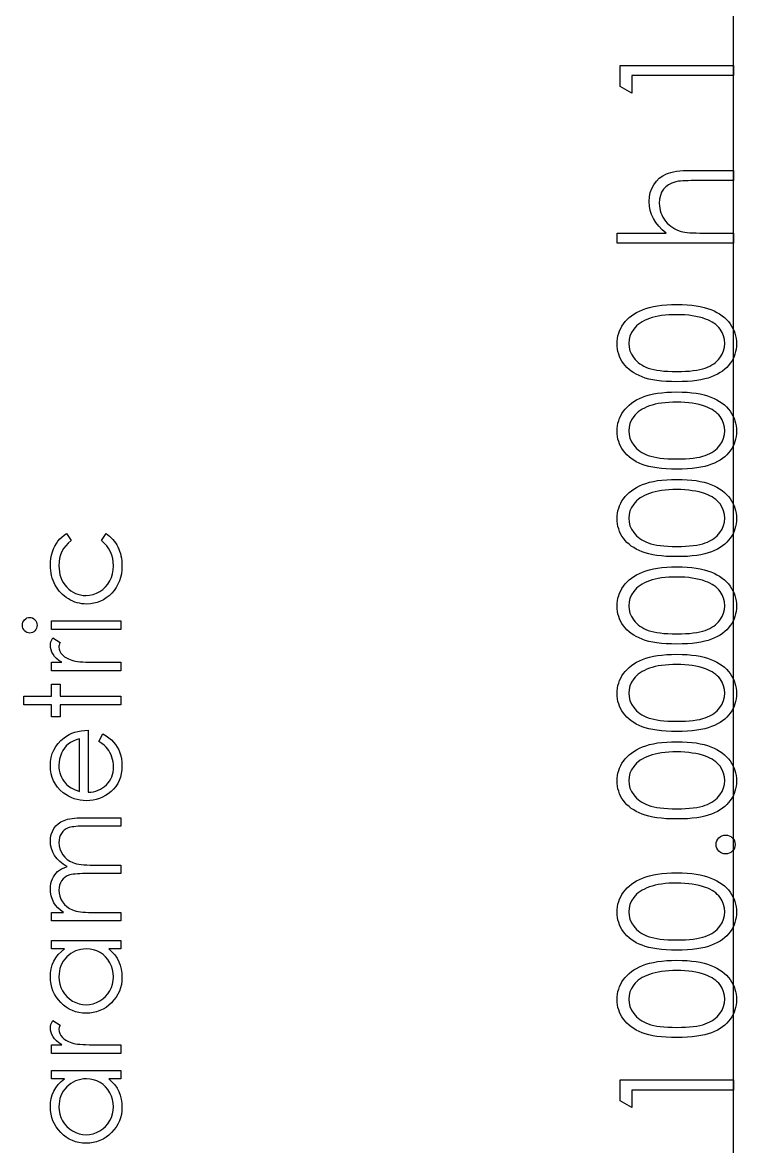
# Model space of a CAD drawing. Header units: millimetres. Extents: x -495 to 17, y 155 to 441.
# Drawn here: x -405.94 to -387.08, y 193.3 to 222.96 of the extents above; entities that cross this region are included whole.
import ezdxf

# ---------------------------------------------------------------- set-up
doc = ezdxf.new("R2010")
doc.units = ezdxf.units.MM

msp = doc.modelspace()

# ---------------------------------------------------------------- linework, layer by layer
at = {"color": 7, "linetype": 'Continuous'}
msp.add_line((-387.161, 164.056), (-387.161, 293.248), dxfattribs=at)
at = {"color": 7, "linetype": 'Continuous', "flags": 128}
for points in [[(-390.161, 221.27), (-390.161, 221.825), (-390.161, 221.825), (-387.161, 221.825), (-387.161, 221.825), (-387.161, 221.556), (-387.161, 221.556), (-389.853, 221.556), (-389.853, 221.556), (-389.853, 221.094), (-389.853, 221.094), (-390.161, 221.27)], [(-390.238, 217.133), (-390.238, 217.402), (-390.238, 217.402), (-388.939, 217.402), (-388.939, 217.402), (-389.046, 217.491), (-389.138, 217.585), (-389.216, 217.682), (-389.279, 217.784), (-389.329, 217.89), (-389.364, 218.002), (-389.385, 218.116), (-389.392, 218.236), (-389.392, 218.236), (-389.384, 218.357), (-389.361, 218.472), (-389.322, 218.579), (-389.268, 218.678), (-389.201, 218.768), (-389.123, 218.847), (-389.034, 218.911), (-388.935, 218.964), (-388.879, 218.985), (-388.816, 219.004), (-388.745, 219.02), (-388.667, 219.033), (-388.581, 219.042), (-388.489, 219.05), (-388.388, 219.054), (-388.281, 219.056), (-388.281, 219.056), (-387.161, 219.056), (-387.161, 219.056), (-387.161, 218.786), (-387.161, 218.786), (-388.192, 218.786), (-388.192, 218.786), (-388.282, 218.786), (-388.364, 218.785), (-388.438, 218.782), (-388.504, 218.779), (-388.563, 218.774), (-388.613, 218.769), (-388.656, 218.762), (-388.691, 218.755), (-388.691, 218.755), (-388.792, 218.723), (-388.879, 218.679), (-388.954, 218.625), (-389.014, 218.56), (-389.062, 218.484), (-389.096, 218.396), (-389.116, 218.298), (-389.123, 218.189), (-389.123, 218.189), (-389.12, 218.124), (-389.112, 218.061), (-389.099, 217.999), (-389.081, 217.939), (-389.057, 217.881), (-389.029, 217.825), (-388.995, 217.77), (-388.956, 217.717), (-388.912, 217.667), (-388.867, 217.622), (-388.819, 217.582), (-388.769, 217.545), (-388.716, 217.513), (-388.66, 217.485), (-388.602, 217.462), (-388.542, 217.443), (-388.542, 217.443), (-388.498, 217.434), (-388.446, 217.425), (-388.385, 217.418), (-388.316, 217.412), (-388.238, 217.408), (-388.151, 217.404), (-388.057, 217.402), (-387.954, 217.402), (-387.954, 217.402), (-387.161, 217.402), (-387.161, 217.402), (-387.161, 217.133), (-387.161, 217.133), (-390.238, 217.133)], [(-388.66, 213.479), (-388.804, 213.481), (-388.94, 213.487), (-389.068, 213.497), (-389.187, 213.511), (-389.297, 213.528), (-389.4, 213.55), (-389.493, 213.576), (-389.579, 213.606), (-389.657, 213.639), (-389.731, 213.675), (-389.8, 213.716), (-389.864, 213.759), (-389.923, 213.805), (-389.977, 213.854), (-390.026, 213.907), (-390.071, 213.964), (-390.11, 214.023), (-390.144, 214.083), (-390.172, 214.145), (-390.196, 214.21), (-390.215, 214.275), (-390.228, 214.342), (-390.236, 214.411), (-390.238, 214.482), (-390.238, 214.482), (-390.236, 214.553), (-390.227, 214.624), (-390.215, 214.692), (-390.196, 214.758), (-390.172, 214.823), (-390.143, 214.886), (-390.109, 214.948), (-390.07, 215.008), (-390.025, 215.065), (-389.975, 215.119), (-389.92, 215.17), (-389.859, 215.219), (-389.794, 215.264), (-389.722, 215.306), (-389.647, 215.344), (-389.565, 215.38), (-389.477, 215.412), (-389.382, 215.44), (-389.279, 215.464), (-389.17, 215.483), (-389.053, 215.498), (-388.929, 215.509), (-388.798, 215.515), (-388.66, 215.517), (-388.66, 215.517), (-388.522, 215.515), (-388.391, 215.509), (-388.268, 215.498), (-388.152, 215.484), (-388.043, 215.464), (-387.941, 215.441), (-387.847, 215.414), (-387.76, 215.382), (-387.678, 215.347), (-387.603, 215.308), (-387.532, 215.267), (-387.466, 215.222), (-387.406, 215.173), (-387.35, 215.122), (-387.3, 215.067), (-387.255, 215.009), (-387.215, 214.949), (-387.18, 214.887), (-387.151, 214.824), (-387.127, 214.759), (-387.108, 214.692), (-387.095, 214.624), (-387.087, 214.553), (-387.084, 214.482), (-387.084, 214.482), (-387.087, 214.411), (-387.094, 214.342), (-387.108, 214.275), (-387.126, 214.21), (-387.148, 214.146), (-387.177, 214.085), (-387.211, 214.024), (-387.249, 213.966), (-387.293, 213.91), (-387.342, 213.857), (-387.396, 213.808), (-387.456, 213.762), (-387.52, 213.719), (-387.589, 213.678), (-387.663, 213.641), (-387.743, 213.607), (-387.829, 213.577), (-387.923, 213.551), (-388.025, 213.529), (-388.136, 213.511), (-388.255, 213.497), (-388.382, 213.487), (-388.517, 213.481), (-388.66, 213.479)], [(-388.661, 213.748), (-388.541, 213.749), (-388.428, 213.754), (-388.323, 213.761), (-388.225, 213.771), (-388.135, 213.784), (-388.052, 213.8), (-387.977, 213.818), (-387.91, 213.84), (-387.848, 213.865), (-387.79, 213.892), (-387.736, 213.921), (-387.686, 213.954), (-387.639, 213.989), (-387.597, 214.027), (-387.558, 214.068), (-387.523, 214.111), (-387.466, 214.202), (-387.425, 214.296), (-387.4, 214.392), (-387.392, 214.491), (-387.392, 214.491), (-387.4, 214.59), (-387.424, 214.686), (-387.464, 214.779), (-387.52, 214.868), (-387.555, 214.911), (-387.593, 214.951), (-387.635, 214.988), (-387.681, 215.023), (-387.731, 215.054), (-387.786, 215.084), (-387.844, 215.11), (-387.907, 215.134), (-387.907, 215.134), (-387.987, 215.161), (-388.072, 215.184), (-388.16, 215.204), (-388.252, 215.22), (-388.348, 215.232), (-388.448, 215.241), (-388.553, 215.246), (-388.661, 215.248), (-388.661, 215.248), (-388.769, 215.246), (-388.873, 215.242), (-388.971, 215.234), (-389.064, 215.223), (-389.152, 215.208), (-389.235, 215.192), (-389.313, 215.17), (-389.386, 215.147), (-389.455, 215.121), (-389.518, 215.092), (-389.577, 215.061), (-389.631, 215.027), (-389.68, 214.991), (-389.725, 214.952), (-389.765, 214.911), (-389.8, 214.868), (-389.857, 214.777), (-389.898, 214.684), (-389.922, 214.589), (-389.93, 214.491), (-389.93, 214.491), (-389.922, 214.392), (-389.898, 214.295), (-389.857, 214.202), (-389.8, 214.111), (-389.765, 214.068), (-389.727, 214.027), (-389.685, 213.99), (-389.638, 213.955), (-389.588, 213.922), (-389.534, 213.892), (-389.477, 213.865), (-389.415, 213.841), (-389.347, 213.819), (-389.272, 213.8), (-389.189, 213.784), (-389.099, 213.771), (-389.001, 213.761), (-388.895, 213.754), (-388.782, 213.749), (-388.661, 213.748)], [(-388.66, 211.171), (-388.804, 211.173), (-388.94, 211.179), (-389.068, 211.189), (-389.187, 211.203), (-389.297, 211.22), (-389.4, 211.243), (-389.493, 211.268), (-389.579, 211.298), (-389.657, 211.331), (-389.731, 211.368), (-389.8, 211.408), (-389.864, 211.451), (-389.923, 211.497), (-389.977, 211.547), (-390.026, 211.6), (-390.071, 211.656), (-390.11, 211.715), (-390.144, 211.776), (-390.172, 211.838), (-390.196, 211.902), (-390.215, 211.967), (-390.228, 212.035), (-390.236, 212.103), (-390.238, 212.174), (-390.238, 212.174), (-390.236, 212.246), (-390.227, 212.316), (-390.215, 212.384), (-390.196, 212.451), (-390.172, 212.515), (-390.143, 212.579), (-390.109, 212.64), (-390.07, 212.7), (-390.025, 212.757), (-389.975, 212.812), (-389.92, 212.863), (-389.859, 212.911), (-389.794, 212.956), (-389.722, 212.998), (-389.647, 213.036), (-389.565, 213.073), (-389.477, 213.104), (-389.382, 213.133), (-389.279, 213.156), (-389.17, 213.175), (-389.053, 213.19), (-388.929, 213.201), (-388.798, 213.207), (-388.66, 213.21), (-388.66, 213.21), (-388.522, 213.207), (-388.391, 213.201), (-388.268, 213.19), (-388.152, 213.176), (-388.043, 213.157), (-387.941, 213.133), (-387.847, 213.106), (-387.76, 213.074), (-387.678, 213.039), (-387.603, 213), (-387.532, 212.959), (-387.466, 212.914), (-387.406, 212.866), (-387.35, 212.814), (-387.3, 212.759), (-387.255, 212.702), (-387.215, 212.642), (-387.18, 212.58), (-387.151, 212.516), (-387.127, 212.451), (-387.108, 212.384), (-387.095, 212.316), (-387.087, 212.246), (-387.084, 212.174), (-387.084, 212.174), (-387.087, 212.103), (-387.094, 212.035), (-387.108, 211.967), (-387.126, 211.902), (-387.148, 211.839), (-387.177, 211.777), (-387.211, 211.717), (-387.249, 211.658), (-387.293, 211.603), (-387.342, 211.55), (-387.396, 211.5), (-387.456, 211.454), (-387.52, 211.411), (-387.589, 211.371), (-387.663, 211.333), (-387.743, 211.3), (-387.829, 211.27), (-387.923, 211.243), (-388.025, 211.222), (-388.136, 211.204), (-388.255, 211.189), (-388.382, 211.179), (-388.517, 211.173), (-388.66, 211.171)], [(-388.661, 211.44), (-388.541, 211.442), (-388.428, 211.446), (-388.323, 211.454), (-388.225, 211.463), (-388.135, 211.476), (-388.052, 211.492), (-387.977, 211.511), (-387.91, 211.532), (-387.848, 211.557), (-387.79, 211.584), (-387.736, 211.613), (-387.686, 211.646), (-387.639, 211.681), (-387.597, 211.719), (-387.558, 211.76), (-387.523, 211.803), (-387.466, 211.895), (-387.425, 211.988), (-387.4, 212.085), (-387.392, 212.183), (-387.392, 212.183), (-387.4, 212.282), (-387.424, 212.378), (-387.464, 212.471), (-387.52, 212.561), (-387.555, 212.603), (-387.593, 212.643), (-387.635, 212.68), (-387.681, 212.715), (-387.731, 212.747), (-387.786, 212.776), (-387.844, 212.803), (-387.907, 212.827), (-387.907, 212.827), (-387.987, 212.853), (-388.072, 212.877), (-388.16, 212.896), (-388.252, 212.912), (-388.348, 212.924), (-388.448, 212.933), (-388.553, 212.939), (-388.661, 212.94), (-388.661, 212.94), (-388.769, 212.939), (-388.873, 212.934), (-388.971, 212.926), (-389.064, 212.915), (-389.152, 212.901), (-389.235, 212.884), (-389.313, 212.863), (-389.386, 212.839), (-389.455, 212.813), (-389.518, 212.784), (-389.577, 212.753), (-389.631, 212.719), (-389.68, 212.683), (-389.725, 212.644), (-389.765, 212.603), (-389.8, 212.56), (-389.857, 212.469), (-389.898, 212.377), (-389.922, 212.281), (-389.93, 212.183), (-389.93, 212.183), (-389.922, 212.084), (-389.898, 211.987), (-389.857, 211.894), (-389.8, 211.803), (-389.765, 211.76), (-389.727, 211.72), (-389.685, 211.682), (-389.638, 211.647), (-389.588, 211.615), (-389.534, 211.585), (-389.477, 211.558), (-389.415, 211.533), (-389.347, 211.511), (-389.272, 211.493), (-389.189, 211.476), (-389.099, 211.464), (-389.001, 211.454), (-388.895, 211.446), (-388.782, 211.442), (-388.661, 211.44)], [(-388.66, 208.863), (-388.804, 208.865), (-388.94, 208.871), (-389.068, 208.881), (-389.187, 208.895), (-389.297, 208.913), (-389.4, 208.935), (-389.493, 208.961), (-389.579, 208.99), (-389.657, 209.023), (-389.731, 209.06), (-389.8, 209.1), (-389.864, 209.143), (-389.923, 209.19), (-389.977, 209.239), (-390.026, 209.292), (-390.071, 209.348), (-390.11, 209.407), (-390.144, 209.468), (-390.172, 209.53), (-390.196, 209.594), (-390.215, 209.66), (-390.228, 209.727), (-390.236, 209.795), (-390.238, 209.866), (-390.238, 209.866), (-390.236, 209.938), (-390.227, 210.008), (-390.215, 210.076), (-390.196, 210.143), (-390.172, 210.208), (-390.143, 210.271), (-390.109, 210.333), (-390.07, 210.392), (-390.025, 210.449), (-389.975, 210.504), (-389.92, 210.555), (-389.859, 210.603), (-389.794, 210.648), (-389.722, 210.69), (-389.647, 210.729), (-389.565, 210.765), (-389.477, 210.797), (-389.382, 210.825), (-389.279, 210.848), (-389.17, 210.868), (-389.053, 210.883), (-388.929, 210.893), (-388.798, 210.899), (-388.66, 210.902), (-388.66, 210.902), (-388.522, 210.899), (-388.391, 210.893), (-388.268, 210.883), (-388.152, 210.868), (-388.043, 210.849), (-387.941, 210.826), (-387.847, 210.798), (-387.76, 210.767), (-387.678, 210.731), (-387.603, 210.693), (-387.532, 210.651), (-387.466, 210.606), (-387.406, 210.558), (-387.35, 210.506), (-387.3, 210.452), (-387.255, 210.394), (-387.215, 210.334), (-387.18, 210.272), (-387.151, 210.208), (-387.127, 210.143), (-387.108, 210.077), (-387.095, 210.008), (-387.087, 209.938), (-387.084, 209.866), (-387.084, 209.866), (-387.087, 209.795), (-387.094, 209.727), (-387.108, 209.66), (-387.126, 209.595), (-387.148, 209.531), (-387.177, 209.469), (-387.211, 209.409), (-387.249, 209.351), (-387.293, 209.295), (-387.342, 209.242), (-387.396, 209.193), (-387.456, 209.146), (-387.52, 209.103), (-387.589, 209.063), (-387.663, 209.026), (-387.743, 208.992), (-387.829, 208.962), (-387.923, 208.936), (-388.025, 208.914), (-388.136, 208.896), (-388.255, 208.881), (-388.382, 208.871), (-388.517, 208.865), (-388.66, 208.863)], [(-388.661, 209.133), (-388.541, 209.134), (-388.428, 209.139), (-388.323, 209.146), (-388.225, 209.155), (-388.135, 209.169), (-388.052, 209.184), (-387.977, 209.203), (-387.91, 209.225), (-387.848, 209.249), (-387.79, 209.276), (-387.736, 209.306), (-387.686, 209.338), (-387.639, 209.374), (-387.597, 209.411), (-387.558, 209.452), (-387.523, 209.496), (-387.466, 209.587), (-387.425, 209.681), (-387.4, 209.777), (-387.392, 209.875), (-387.392, 209.875), (-387.4, 209.975), (-387.424, 210.071), (-387.464, 210.163), (-387.52, 210.253), (-387.555, 210.295), (-387.593, 210.335), (-387.635, 210.372), (-387.681, 210.407), (-387.731, 210.439), (-387.786, 210.469), (-387.844, 210.495), (-387.907, 210.519), (-387.907, 210.519), (-387.987, 210.545), (-388.072, 210.569), (-388.16, 210.588), (-388.252, 210.604), (-388.348, 210.616), (-388.448, 210.625), (-388.553, 210.631), (-388.661, 210.633), (-388.661, 210.633), (-388.769, 210.631), (-388.873, 210.627), (-388.971, 210.618), (-389.064, 210.607), (-389.152, 210.593), (-389.235, 210.576), (-389.313, 210.555), (-389.386, 210.532), (-389.455, 210.505), (-389.518, 210.476), (-389.577, 210.445), (-389.631, 210.411), (-389.68, 210.375), (-389.725, 210.336), (-389.765, 210.295), (-389.8, 210.252), (-389.857, 210.161), (-389.898, 210.069), (-389.922, 209.973), (-389.93, 209.875), (-389.93, 209.875), (-389.922, 209.776), (-389.898, 209.679), (-389.857, 209.586), (-389.8, 209.496), (-389.765, 209.452), (-389.727, 209.412), (-389.685, 209.374), (-389.638, 209.339), (-389.588, 209.307), (-389.534, 209.277), (-389.477, 209.25), (-389.415, 209.225), (-389.347, 209.204), (-389.272, 209.185), (-389.189, 209.169), (-389.099, 209.156), (-389.001, 209.146), (-388.895, 209.139), (-388.782, 209.134), (-388.661, 209.133)], [(-404.774, 209.472), (-404.658, 209.285), (-404.658, 209.285), (-404.733, 209.221), (-404.798, 209.151), (-404.853, 209.077), (-404.898, 208.997), (-404.933, 208.91), (-404.958, 208.819), (-404.973, 208.722), (-404.978, 208.619), (-404.978, 208.619), (-404.975, 208.537), (-404.965, 208.458), (-404.949, 208.383), (-404.926, 208.312), (-404.897, 208.243), (-404.861, 208.179), (-404.819, 208.118), (-404.77, 208.06), (-404.716, 208.008), (-404.659, 207.963), (-404.6, 207.924), (-404.538, 207.893), (-404.474, 207.869), (-404.406, 207.852), (-404.335, 207.841), (-404.262, 207.838), (-404.262, 207.838), (-404.167, 207.844), (-404.073, 207.863), (-403.984, 207.895), (-403.897, 207.94), (-403.816, 207.996), (-403.744, 208.062), (-403.683, 208.136), (-403.631, 208.221), (-403.589, 208.313), (-403.56, 208.41), (-403.542, 208.513), (-403.536, 208.621), (-403.536, 208.621), (-403.541, 208.72), (-403.556, 208.815), (-403.581, 208.904), (-403.616, 208.99), (-403.661, 209.071), (-403.716, 209.146), (-403.781, 209.218), (-403.857, 209.285), (-403.857, 209.285), (-403.733, 209.472), (-403.733, 209.472), (-403.685, 209.438), (-403.639, 209.401), (-403.596, 209.361), (-403.556, 209.319), (-403.518, 209.274), (-403.484, 209.225), (-403.451, 209.174), (-403.422, 209.12), (-403.396, 209.064), (-403.374, 209.006), (-403.355, 208.947), (-403.339, 208.884), (-403.327, 208.821), (-403.319, 208.755), (-403.313, 208.687), (-403.312, 208.617), (-403.312, 208.617), (-403.316, 208.511), (-403.329, 208.41), (-403.35, 208.314), (-403.379, 208.221), (-403.418, 208.134), (-403.464, 208.051), (-403.52, 207.972), (-403.583, 207.899), (-403.653, 207.832), (-403.726, 207.774), (-403.803, 207.725), (-403.883, 207.685), (-403.968, 207.653), (-404.055, 207.631), (-404.147, 207.618), (-404.242, 207.613), (-404.242, 207.613), (-404.307, 207.615), (-404.37, 207.622), (-404.433, 207.632), (-404.494, 207.647), (-404.554, 207.665), (-404.613, 207.689), (-404.671, 207.716), (-404.728, 207.747), (-404.782, 207.782), (-404.833, 207.82), (-404.882, 207.861), (-404.927, 207.905), (-404.969, 207.952), (-405.008, 208.003), (-405.044, 208.057), (-405.077, 208.114), (-405.107, 208.173), (-405.132, 208.234), (-405.154, 208.296), (-405.171, 208.361), (-405.185, 208.427), (-405.195, 208.495), (-405.201, 208.564), (-405.203, 208.636), (-405.203, 208.636), (-405.199, 208.726), (-405.189, 208.814), (-405.172, 208.901), (-405.147, 208.986), (-405.117, 209.067), (-405.083, 209.142), (-405.045, 209.21), (-405.002, 209.273), (-404.954, 209.329), (-404.901, 209.381), (-404.841, 209.429), (-404.775, 209.472)], [(-388.66, 206.556), (-388.804, 206.558), (-388.94, 206.564), (-389.068, 206.574), (-389.187, 206.588), (-389.297, 206.605), (-389.4, 206.627), (-389.493, 206.653), (-389.579, 206.683), (-389.657, 206.716), (-389.731, 206.752), (-389.8, 206.792), (-389.864, 206.836), (-389.923, 206.882), (-389.977, 206.931), (-390.026, 206.984), (-390.071, 207.041), (-390.11, 207.1), (-390.144, 207.16), (-390.172, 207.222), (-390.196, 207.286), (-390.215, 207.352), (-390.228, 207.419), (-390.236, 207.488), (-390.238, 207.559), (-390.238, 207.559), (-390.236, 207.63), (-390.227, 207.701), (-390.215, 207.768), (-390.196, 207.835), (-390.172, 207.9), (-390.143, 207.963), (-390.109, 208.025), (-390.07, 208.085), (-390.025, 208.142), (-389.975, 208.196), (-389.92, 208.247), (-389.859, 208.295), (-389.794, 208.341), (-389.722, 208.383), (-389.647, 208.421), (-389.565, 208.457), (-389.477, 208.489), (-389.382, 208.517), (-389.279, 208.541), (-389.17, 208.56), (-389.053, 208.575), (-388.929, 208.586), (-388.798, 208.592), (-388.66, 208.594), (-388.66, 208.594), (-388.522, 208.592), (-388.391, 208.586), (-388.268, 208.575), (-388.152, 208.561), (-388.043, 208.541), (-387.941, 208.518), (-387.847, 208.491), (-387.76, 208.459), (-387.678, 208.423), (-387.603, 208.385), (-387.532, 208.344), (-387.466, 208.298), (-387.406, 208.25), (-387.35, 208.199), (-387.3, 208.144), (-387.255, 208.086), (-387.215, 208.026), (-387.18, 207.964), (-387.151, 207.901), (-387.127, 207.836), (-387.108, 207.769), (-387.095, 207.701), (-387.087, 207.63), (-387.084, 207.559), (-387.084, 207.559), (-387.087, 207.488), (-387.094, 207.419), (-387.108, 207.352), (-387.126, 207.287), (-387.148, 207.223), (-387.177, 207.161), (-387.211, 207.101), (-387.249, 207.043), (-387.293, 206.987), (-387.342, 206.934), (-387.396, 206.885), (-387.456, 206.839), (-387.52, 206.795), (-387.589, 206.755), (-387.663, 206.718), (-387.743, 206.684), (-387.829, 206.654), (-387.923, 206.628), (-388.025, 206.606), (-388.136, 206.588), (-388.255, 206.574), (-388.382, 206.564), (-388.517, 206.558), (-388.66, 206.556)], [(-388.661, 206.825), (-388.541, 206.826), (-388.428, 206.831), (-388.323, 206.838), (-388.225, 206.848), (-388.135, 206.861), (-388.052, 206.877), (-387.977, 206.895), (-387.91, 206.917), (-387.848, 206.942), (-387.79, 206.969), (-387.736, 206.998), (-387.686, 207.03), (-387.639, 207.066), (-387.597, 207.104), (-387.558, 207.145), (-387.523, 207.188), (-387.466, 207.279), (-387.425, 207.373), (-387.4, 207.469), (-387.392, 207.568), (-387.392, 207.568), (-387.4, 207.667), (-387.424, 207.763), (-387.464, 207.856), (-387.52, 207.945), (-387.555, 207.988), (-387.593, 208.027), (-387.635, 208.065), (-387.681, 208.1), (-387.731, 208.131), (-387.786, 208.161), (-387.844, 208.187), (-387.907, 208.211), (-387.907, 208.211), (-387.987, 208.238), (-388.072, 208.261), (-388.16, 208.28), (-388.252, 208.297), (-388.348, 208.309), (-388.448, 208.318), (-388.553, 208.323), (-388.661, 208.325), (-388.661, 208.325), (-388.769, 208.323), (-388.873, 208.319), (-388.971, 208.311), (-389.064, 208.3), (-389.152, 208.285), (-389.235, 208.268), (-389.313, 208.247), (-389.386, 208.224), (-389.455, 208.198), (-389.518, 208.169), (-389.577, 208.137), (-389.631, 208.104), (-389.68, 208.068), (-389.725, 208.029), (-389.765, 207.988), (-389.8, 207.945), (-389.857, 207.854), (-389.898, 207.761), (-389.922, 207.666), (-389.93, 207.568), (-389.93, 207.568), (-389.922, 207.469), (-389.898, 207.372), (-389.857, 207.279), (-389.8, 207.188), (-389.765, 207.145), (-389.727, 207.104), (-389.685, 207.067), (-389.638, 207.032), (-389.588, 206.999), (-389.534, 206.969), (-389.477, 206.942), (-389.415, 206.917), (-389.347, 206.896), (-389.272, 206.877), (-389.189, 206.861), (-389.099, 206.848), (-389.001, 206.838), (-388.895, 206.831), (-388.782, 206.826), (-388.661, 206.825)], [(-405.94, 207.051), (-405.936, 207.093), (-405.926, 207.132), (-405.908, 207.167), (-405.883, 207.199), (-405.854, 207.226), (-405.821, 207.245), (-405.785, 207.257), (-405.747, 207.261), (-405.747, 207.261), (-405.709, 207.257), (-405.674, 207.245), (-405.641, 207.226), (-405.612, 207.199), (-405.587, 207.167), (-405.569, 207.132), (-405.559, 207.093), (-405.555, 207.051), (-405.555, 207.051), (-405.559, 207.01), (-405.569, 206.973), (-405.587, 206.937), (-405.612, 206.905), (-405.641, 206.879), (-405.674, 206.86), (-405.709, 206.848), (-405.747, 206.844), (-405.747, 206.844), (-405.785, 206.848), (-405.821, 206.86), (-405.854, 206.879), (-405.883, 206.905), (-405.908, 206.937), (-405.926, 206.973), (-405.936, 207.01), (-405.94, 207.051)], [(-405.171, 206.94), (-405.171, 207.165), (-405.171, 207.165), (-403.344, 207.165), (-403.344, 207.165), (-403.344, 206.94), (-403.344, 206.94), (-405.171, 206.94)], [(-405.171, 205.851), (-405.171, 206.075), (-405.171, 206.075), (-404.902, 206.075), (-404.902, 206.075), (-404.976, 206.126), (-405.039, 206.179), (-405.091, 206.232), (-405.132, 206.287), (-405.163, 206.344), (-405.185, 206.402), (-405.198, 206.461), (-405.203, 206.521), (-405.203, 206.521), (-405.199, 206.567), (-405.187, 206.615), (-405.168, 206.665), (-405.14, 206.716), (-405.14, 206.716), (-404.946, 206.593), (-404.946, 206.593), (-404.96, 206.56), (-404.97, 206.53), (-404.976, 206.503), (-404.978, 206.478), (-404.978, 206.478), (-404.972, 206.424), (-404.954, 206.371), (-404.925, 206.32), (-404.883, 206.269), (-404.857, 206.244), (-404.828, 206.221), (-404.796, 206.2), (-404.76, 206.18), (-404.722, 206.162), (-404.679, 206.145), (-404.633, 206.129), (-404.585, 206.115), (-404.585, 206.115), (-404.541, 206.105), (-404.487, 206.097), (-404.424, 206.09), (-404.35, 206.085), (-404.267, 206.08), (-404.174, 206.077), (-404.071, 206.075), (-403.958, 206.075), (-403.958, 206.075), (-403.344, 206.075), (-403.344, 206.075), (-403.344, 205.851), (-403.344, 205.851), (-405.171, 205.851)], [(-388.66, 204.248), (-388.804, 204.25), (-388.94, 204.256), (-389.068, 204.266), (-389.187, 204.28), (-389.297, 204.297), (-389.4, 204.32), (-389.493, 204.345), (-389.579, 204.375), (-389.657, 204.408), (-389.731, 204.445), (-389.8, 204.485), (-389.864, 204.528), (-389.923, 204.574), (-389.977, 204.624), (-390.026, 204.676), (-390.071, 204.733), (-390.11, 204.792), (-390.144, 204.853), (-390.172, 204.914), (-390.196, 204.979), (-390.215, 205.044), (-390.228, 205.112), (-390.236, 205.18), (-390.238, 205.251), (-390.238, 205.251), (-390.236, 205.323), (-390.227, 205.393), (-390.215, 205.461), (-390.196, 205.527), (-390.172, 205.592), (-390.143, 205.655), (-390.109, 205.717), (-390.07, 205.777), (-390.025, 205.834), (-389.975, 205.889), (-389.92, 205.94), (-389.859, 205.988), (-389.794, 206.033), (-389.722, 206.075), (-389.647, 206.113), (-389.565, 206.149), (-389.477, 206.181), (-389.382, 206.21), (-389.279, 206.233), (-389.17, 206.252), (-389.053, 206.267), (-388.929, 206.278), (-388.798, 206.284), (-388.66, 206.286), (-388.66, 206.286), (-388.522, 206.284), (-388.391, 206.278), (-388.268, 206.267), (-388.152, 206.253), (-388.043, 206.234), (-387.941, 206.21), (-387.847, 206.183), (-387.76, 206.151), (-387.678, 206.116), (-387.603, 206.077), (-387.532, 206.036), (-387.466, 205.991), (-387.406, 205.943), (-387.35, 205.891), (-387.3, 205.836), (-387.255, 205.779), (-387.215, 205.719), (-387.18, 205.657), (-387.151, 205.593), (-387.127, 205.528), (-387.108, 205.461), (-387.095, 205.393), (-387.087, 205.323), (-387.084, 205.251), (-387.084, 205.251), (-387.087, 205.18), (-387.094, 205.112), (-387.108, 205.044), (-387.126, 204.979), (-387.148, 204.916), (-387.177, 204.854), (-387.211, 204.794), (-387.249, 204.735), (-387.293, 204.679), (-387.342, 204.627), (-387.396, 204.577), (-387.456, 204.531), (-387.52, 204.488), (-387.589, 204.448), (-387.663, 204.41), (-387.743, 204.377), (-387.829, 204.347), (-387.923, 204.32), (-388.025, 204.298), (-388.136, 204.28), (-388.255, 204.266), (-388.382, 204.256), (-388.517, 204.25), (-388.66, 204.248)], [(-388.661, 204.517), (-388.541, 204.518), (-388.428, 204.523), (-388.323, 204.53), (-388.225, 204.54), (-388.135, 204.553), (-388.052, 204.569), (-387.977, 204.588), (-387.91, 204.609), (-387.848, 204.634), (-387.79, 204.661), (-387.736, 204.69), (-387.686, 204.723), (-387.639, 204.758), (-387.597, 204.796), (-387.558, 204.837), (-387.523, 204.88), (-387.466, 204.972), (-387.425, 205.065), (-387.4, 205.161), (-387.392, 205.26), (-387.392, 205.26), (-387.4, 205.359), (-387.424, 205.455), (-387.464, 205.548), (-387.52, 205.637), (-387.555, 205.68), (-387.593, 205.72), (-387.635, 205.757), (-387.681, 205.792), (-387.731, 205.824), (-387.786, 205.853), (-387.844, 205.88), (-387.907, 205.904), (-387.907, 205.904), (-387.987, 205.93), (-388.072, 205.954), (-388.16, 205.973), (-388.252, 205.989), (-388.348, 206.001), (-388.448, 206.01), (-388.553, 206.015), (-388.661, 206.017), (-388.661, 206.017), (-388.769, 206.015), (-388.873, 206.011), (-388.971, 206.003), (-389.064, 205.992), (-389.152, 205.978), (-389.235, 205.961), (-389.313, 205.94), (-389.386, 205.916), (-389.455, 205.89), (-389.518, 205.861), (-389.577, 205.83), (-389.631, 205.796), (-389.68, 205.76), (-389.725, 205.721), (-389.765, 205.68), (-389.8, 205.637), (-389.857, 205.546), (-389.898, 205.454), (-389.922, 205.358), (-389.93, 205.26), (-389.93, 205.26), (-389.922, 205.161), (-389.898, 205.064), (-389.857, 204.971), (-389.8, 204.88), (-389.765, 204.837), (-389.727, 204.797), (-389.685, 204.759), (-389.638, 204.724), (-389.588, 204.692), (-389.534, 204.661), (-389.477, 204.634), (-389.415, 204.61), (-389.347, 204.588), (-389.272, 204.57), (-389.189, 204.553), (-389.099, 204.541), (-389.001, 204.53), (-388.895, 204.523), (-388.782, 204.518), (-388.661, 204.517)], [(-405.908, 204.953), (-405.908, 205.177), (-405.908, 205.177), (-405.171, 205.177), (-405.171, 205.177), (-405.171, 205.498), (-405.171, 205.498), (-404.946, 205.498), (-404.946, 205.498), (-404.946, 205.177), (-404.946, 205.177), (-403.344, 205.177), (-403.344, 205.177), (-403.344, 204.953), (-403.344, 204.953), (-404.946, 204.953), (-404.946, 204.953), (-404.946, 204.633), (-404.946, 204.633), (-405.171, 204.633), (-405.171, 204.633), (-405.171, 204.953), (-405.171, 204.953), (-405.908, 204.953)], [(-403.921, 203.985), (-403.816, 204.184), (-403.816, 204.184), (-403.732, 204.135), (-403.657, 204.082), (-403.591, 204.026), (-403.533, 203.966), (-403.482, 203.902), (-403.437, 203.835), (-403.399, 203.764), (-403.368, 203.689), (-403.344, 203.609), (-403.326, 203.524), (-403.315, 203.435), (-403.312, 203.34), (-403.312, 203.34), (-403.316, 203.235), (-403.33, 203.136), (-403.352, 203.043), (-403.384, 202.955), (-403.424, 202.874), (-403.474, 202.798), (-403.533, 202.728), (-403.6, 202.664), (-403.673, 202.607), (-403.749, 202.558), (-403.827, 202.516), (-403.907, 202.482), (-403.99, 202.455), (-404.075, 202.436), (-404.163, 202.425), (-404.252, 202.421), (-404.252, 202.421), (-404.336, 202.425), (-404.419, 202.434), (-404.498, 202.451), (-404.576, 202.474), (-404.651, 202.503), (-404.724, 202.539), (-404.794, 202.582), (-404.862, 202.631), (-404.862, 202.631), (-404.942, 202.701), (-405.011, 202.776), (-405.07, 202.857), (-405.118, 202.943), (-405.155, 203.036), (-405.181, 203.133), (-405.197, 203.236), (-405.203, 203.346), (-405.203, 203.346), (-405.197, 203.458), (-405.18, 203.564), (-405.152, 203.665), (-405.113, 203.76), (-405.063, 203.849), (-405, 203.932), (-404.927, 204.01), (-404.843, 204.081), (-404.843, 204.081), (-404.778, 204.127), (-404.708, 204.167), (-404.635, 204.201), (-404.558, 204.228), (-404.477, 204.251), (-404.391, 204.267), (-404.302, 204.276), (-404.209, 204.28), (-404.209, 204.28), (-404.209, 202.645), (-404.209, 202.645), (-404.137, 202.65), (-404.068, 202.66), (-404.002, 202.676), (-403.94, 202.698), (-403.882, 202.725), (-403.826, 202.758), (-403.774, 202.797), (-403.725, 202.842), (-403.681, 202.891), (-403.642, 202.942), (-403.61, 202.997), (-403.583, 203.055), (-403.563, 203.115), (-403.548, 203.178), (-403.539, 203.243), (-403.536, 203.312), (-403.536, 203.312), (-403.539, 203.379), (-403.547, 203.445), (-403.56, 203.51), (-403.579, 203.574), (-403.602, 203.636), (-403.629, 203.692), (-403.659, 203.744), (-403.692, 203.791), (-403.733, 203.836), (-403.785, 203.884), (-403.847, 203.934), (-403.921, 203.985)], [(-404.433, 204.056), (-404.522, 204.029), (-404.601, 203.997), (-404.671, 203.959), (-404.731, 203.916), (-404.784, 203.867), (-404.831, 203.81), (-404.874, 203.746), (-404.91, 203.674), (-404.94, 203.598), (-404.961, 203.519), (-404.974, 203.439), (-404.978, 203.357), (-404.978, 203.357), (-404.976, 203.29), (-404.968, 203.225), (-404.954, 203.162), (-404.935, 203.103), (-404.911, 203.045), (-404.882, 202.989), (-404.847, 202.937), (-404.807, 202.886), (-404.807, 202.886), (-404.774, 202.851), (-404.737, 202.819), (-404.696, 202.788), (-404.651, 202.76), (-404.603, 202.734), (-404.55, 202.71), (-404.494, 202.689), (-404.434, 202.669), (-404.434, 202.669), (-404.434, 204.056)], [(-388.66, 201.94), (-388.804, 201.942), (-388.94, 201.948), (-389.068, 201.958), (-389.187, 201.972), (-389.297, 201.99), (-389.4, 202.012), (-389.493, 202.038), (-389.579, 202.067), (-389.657, 202.1), (-389.731, 202.137), (-389.8, 202.177), (-389.864, 202.22), (-389.923, 202.267), (-389.977, 202.316), (-390.026, 202.369), (-390.071, 202.425), (-390.11, 202.484), (-390.144, 202.545), (-390.172, 202.607), (-390.196, 202.671), (-390.215, 202.737), (-390.228, 202.804), (-390.236, 202.872), (-390.238, 202.943), (-390.238, 202.943), (-390.236, 203.015), (-390.227, 203.085), (-390.215, 203.153), (-390.196, 203.22), (-390.172, 203.285), (-390.143, 203.348), (-390.109, 203.41), (-390.07, 203.469), (-390.025, 203.526), (-389.975, 203.581), (-389.92, 203.632), (-389.859, 203.68), (-389.794, 203.725), (-389.722, 203.767), (-389.647, 203.806), (-389.565, 203.842), (-389.477, 203.874), (-389.382, 203.902), (-389.279, 203.925), (-389.17, 203.945), (-389.053, 203.96), (-388.929, 203.97), (-388.798, 203.976), (-388.66, 203.979), (-388.66, 203.979), (-388.522, 203.976), (-388.391, 203.97), (-388.268, 203.96), (-388.152, 203.945), (-388.043, 203.926), (-387.941, 203.902), (-387.847, 203.875), (-387.76, 203.844), (-387.678, 203.808), (-387.603, 203.77), (-387.532, 203.728), (-387.466, 203.683), (-387.406, 203.635), (-387.35, 203.583), (-387.3, 203.529), (-387.255, 203.471), (-387.215, 203.411), (-387.18, 203.349), (-387.151, 203.285), (-387.127, 203.22), (-387.108, 203.154), (-387.095, 203.085), (-387.087, 203.015), (-387.084, 202.943), (-387.084, 202.943), (-387.087, 202.872), (-387.094, 202.804), (-387.108, 202.737), (-387.126, 202.672), (-387.148, 202.608), (-387.177, 202.546), (-387.211, 202.486), (-387.249, 202.428), (-387.293, 202.372), (-387.342, 202.319), (-387.396, 202.27), (-387.456, 202.223), (-387.52, 202.18), (-387.589, 202.14), (-387.663, 202.103), (-387.743, 202.069), (-387.829, 202.039), (-387.923, 202.012), (-388.025, 201.991), (-388.136, 201.973), (-388.255, 201.958), (-388.382, 201.948), (-388.517, 201.942), (-388.66, 201.94)], [(-388.661, 202.21), (-388.541, 202.211), (-388.428, 202.216), (-388.323, 202.223), (-388.225, 202.232), (-388.135, 202.246), (-388.052, 202.261), (-387.977, 202.28), (-387.91, 202.301), (-387.848, 202.326), (-387.79, 202.353), (-387.736, 202.383), (-387.686, 202.415), (-387.639, 202.451), (-387.597, 202.488), (-387.558, 202.529), (-387.523, 202.573), (-387.466, 202.664), (-387.425, 202.758), (-387.4, 202.854), (-387.392, 202.952), (-387.392, 202.952), (-387.4, 203.051), (-387.424, 203.148), (-387.464, 203.24), (-387.52, 203.33), (-387.555, 203.372), (-387.593, 203.412), (-387.635, 203.449), (-387.681, 203.484), (-387.731, 203.516), (-387.786, 203.545), (-387.844, 203.572), (-387.907, 203.596), (-387.907, 203.596), (-387.987, 203.622), (-388.072, 203.646), (-388.16, 203.665), (-388.252, 203.681), (-388.348, 203.693), (-388.448, 203.702), (-388.553, 203.708), (-388.661, 203.71), (-388.661, 203.71), (-388.769, 203.708), (-388.873, 203.704), (-388.971, 203.695), (-389.064, 203.684), (-389.152, 203.67), (-389.235, 203.653), (-389.313, 203.632), (-389.386, 203.609), (-389.455, 203.582), (-389.518, 203.553), (-389.577, 203.522), (-389.631, 203.488), (-389.68, 203.452), (-389.725, 203.413), (-389.765, 203.372), (-389.8, 203.329), (-389.857, 203.238), (-389.898, 203.146), (-389.922, 203.05), (-389.93, 202.952), (-389.93, 202.952), (-389.922, 202.853), (-389.898, 202.756), (-389.857, 202.663), (-389.8, 202.573), (-389.765, 202.529), (-389.727, 202.489), (-389.685, 202.451), (-389.638, 202.416), (-389.588, 202.384), (-389.534, 202.354), (-389.477, 202.327), (-389.415, 202.302), (-389.347, 202.28), (-389.272, 202.262), (-389.189, 202.246), (-389.099, 202.233), (-389.001, 202.223), (-388.895, 202.216), (-388.782, 202.211), (-388.661, 202.21)], [(-405.171, 199.248), (-405.171, 199.472), (-405.171, 199.472), (-404.853, 199.472), (-404.853, 199.472), (-404.935, 199.534), (-405.005, 199.598), (-405.064, 199.661), (-405.11, 199.726), (-405.11, 199.726), (-405.151, 199.816), (-405.18, 199.91), (-405.197, 200.005), (-405.203, 200.102), (-405.203, 200.102), (-405.199, 200.168), (-405.19, 200.233), (-405.173, 200.295), (-405.15, 200.356), (-405.122, 200.413), (-405.089, 200.465), (-405.052, 200.512), (-405.011, 200.552), (-404.963, 200.589), (-404.905, 200.623), (-404.838, 200.655), (-404.762, 200.684), (-404.762, 200.684), (-404.814, 200.714), (-404.863, 200.746), (-404.909, 200.78), (-404.952, 200.816), (-404.991, 200.853), (-405.028, 200.892), (-405.061, 200.933), (-405.091, 200.976), (-405.14, 201.065), (-405.175, 201.159), (-405.196, 201.254), (-405.203, 201.354), (-405.203, 201.354), (-405.197, 201.446), (-405.179, 201.532), (-405.15, 201.612), (-405.108, 201.687), (-405.056, 201.755), (-404.994, 201.814), (-404.923, 201.863), (-404.843, 201.902), (-404.798, 201.919), (-404.748, 201.933), (-404.691, 201.945), (-404.63, 201.955), (-404.564, 201.962), (-404.493, 201.968), (-404.416, 201.971), (-404.333, 201.972), (-404.333, 201.972), (-403.344, 201.972), (-403.344, 201.972), (-403.344, 201.748), (-403.344, 201.748), (-404.334, 201.748), (-404.334, 201.748), (-404.404, 201.748), (-404.469, 201.746), (-404.528, 201.742), (-404.581, 201.737), (-404.628, 201.731), (-404.67, 201.724), (-404.706, 201.715), (-404.736, 201.705), (-404.788, 201.68), (-404.835, 201.648), (-404.876, 201.608), (-404.912, 201.56), (-404.941, 201.507), (-404.962, 201.448), (-404.974, 201.384), (-404.978, 201.315), (-404.978, 201.315), (-404.972, 201.23), (-404.953, 201.15), (-404.922, 201.072), (-404.878, 200.998), (-404.824, 200.931), (-404.762, 200.874), (-404.69, 200.827), (-404.611, 200.788), (-404.566, 200.773), (-404.514, 200.759), (-404.455, 200.748), (-404.388, 200.739), (-404.316, 200.732), (-404.236, 200.726), (-404.149, 200.723), (-404.054, 200.722), (-404.054, 200.722), (-403.344, 200.722), (-403.344, 200.722), (-403.344, 200.498), (-403.344, 200.498), (-404.273, 200.498), (-404.273, 200.498), (-404.351, 200.498), (-404.424, 200.496), (-404.49, 200.492), (-404.549, 200.487), (-404.601, 200.481), (-404.647, 200.474), (-404.686, 200.466), (-404.719, 200.456), (-404.775, 200.431), (-404.825, 200.399), (-404.869, 200.358), (-404.908, 200.31), (-404.939, 200.256), (-404.961, 200.197), (-404.974, 200.132), (-404.978, 200.063), (-404.978, 200.063), (-404.972, 199.982), (-404.954, 199.904), (-404.923, 199.827), (-404.881, 199.754), (-404.828, 199.687), (-404.766, 199.629), (-404.696, 199.581), (-404.618, 199.541), (-404.574, 199.525), (-404.525, 199.511), (-404.47, 199.499), (-404.409, 199.49), (-404.343, 199.482), (-404.272, 199.477), (-404.195, 199.473), (-404.113, 199.472), (-404.113, 199.472), (-403.344, 199.472), (-403.344, 199.472), (-403.344, 199.248), (-403.344, 199.248), (-405.171, 199.248)], [(-387.623, 201.267), (-387.618, 201.317), (-387.605, 201.363), (-387.582, 201.405), (-387.55, 201.444), (-387.511, 201.476), (-387.469, 201.499), (-387.423, 201.512), (-387.373, 201.517), (-387.373, 201.517), (-387.323, 201.512), (-387.277, 201.499), (-387.235, 201.476), (-387.197, 201.444), (-387.164, 201.405), (-387.141, 201.363), (-387.127, 201.317), (-387.123, 201.267), (-387.123, 201.267), (-387.127, 201.217), (-387.141, 201.172), (-387.164, 201.129), (-387.197, 201.091), (-387.235, 201.059), (-387.277, 201.036), (-387.323, 201.022), (-387.373, 201.017), (-387.373, 201.017), (-387.423, 201.022), (-387.469, 201.036), (-387.511, 201.059), (-387.55, 201.091), (-387.582, 201.129), (-387.605, 201.172), (-387.618, 201.217), (-387.623, 201.267)], [(-388.66, 198.479), (-388.804, 198.481), (-388.94, 198.487), (-389.068, 198.497), (-389.187, 198.511), (-389.297, 198.528), (-389.4, 198.55), (-389.493, 198.576), (-389.579, 198.606), (-389.657, 198.639), (-389.731, 198.675), (-389.8, 198.716), (-389.864, 198.759), (-389.923, 198.805), (-389.977, 198.854), (-390.026, 198.907), (-390.071, 198.964), (-390.11, 199.023), (-390.144, 199.083), (-390.172, 199.145), (-390.196, 199.21), (-390.215, 199.275), (-390.228, 199.342), (-390.236, 199.411), (-390.238, 199.482), (-390.238, 199.482), (-390.236, 199.553), (-390.227, 199.624), (-390.215, 199.692), (-390.196, 199.758), (-390.172, 199.823), (-390.143, 199.886), (-390.109, 199.948), (-390.07, 200.008), (-390.025, 200.065), (-389.975, 200.119), (-389.92, 200.17), (-389.859, 200.219), (-389.794, 200.264), (-389.722, 200.306), (-389.647, 200.344), (-389.565, 200.38), (-389.477, 200.412), (-389.382, 200.44), (-389.279, 200.464), (-389.17, 200.483), (-389.053, 200.498), (-388.929, 200.509), (-388.798, 200.515), (-388.66, 200.517), (-388.66, 200.517), (-388.522, 200.515), (-388.391, 200.509), (-388.268, 200.498), (-388.152, 200.484), (-388.043, 200.464), (-387.941, 200.441), (-387.847, 200.414), (-387.76, 200.382), (-387.678, 200.347), (-387.603, 200.308), (-387.532, 200.267), (-387.466, 200.222), (-387.406, 200.173), (-387.35, 200.122), (-387.3, 200.067), (-387.255, 200.009), (-387.215, 199.949), (-387.18, 199.887), (-387.151, 199.824), (-387.127, 199.759), (-387.108, 199.692), (-387.095, 199.624), (-387.087, 199.553), (-387.084, 199.482), (-387.084, 199.482), (-387.087, 199.411), (-387.094, 199.342), (-387.108, 199.275), (-387.126, 199.21), (-387.148, 199.146), (-387.177, 199.085), (-387.211, 199.024), (-387.249, 198.966), (-387.293, 198.91), (-387.342, 198.857), (-387.396, 198.808), (-387.456, 198.762), (-387.52, 198.719), (-387.589, 198.678), (-387.663, 198.641), (-387.743, 198.607), (-387.829, 198.577), (-387.923, 198.551), (-388.025, 198.529), (-388.136, 198.511), (-388.255, 198.497), (-388.382, 198.487), (-388.517, 198.481), (-388.66, 198.479)], [(-388.661, 198.748), (-388.541, 198.749), (-388.428, 198.754), (-388.323, 198.761), (-388.225, 198.771), (-388.135, 198.784), (-388.052, 198.8), (-387.977, 198.818), (-387.91, 198.84), (-387.848, 198.865), (-387.79, 198.892), (-387.736, 198.921), (-387.686, 198.954), (-387.639, 198.989), (-387.597, 199.027), (-387.558, 199.068), (-387.523, 199.111), (-387.466, 199.202), (-387.425, 199.296), (-387.4, 199.392), (-387.392, 199.491), (-387.392, 199.491), (-387.4, 199.59), (-387.424, 199.686), (-387.464, 199.779), (-387.52, 199.868), (-387.555, 199.911), (-387.593, 199.951), (-387.635, 199.988), (-387.681, 200.023), (-387.731, 200.054), (-387.786, 200.084), (-387.844, 200.11), (-387.907, 200.134), (-387.907, 200.134), (-387.987, 200.161), (-388.072, 200.184), (-388.16, 200.204), (-388.252, 200.22), (-388.348, 200.232), (-388.448, 200.241), (-388.553, 200.246), (-388.661, 200.248), (-388.661, 200.248), (-388.769, 200.246), (-388.873, 200.242), (-388.971, 200.234), (-389.064, 200.223), (-389.152, 200.208), (-389.235, 200.192), (-389.313, 200.17), (-389.386, 200.147), (-389.455, 200.121), (-389.518, 200.092), (-389.577, 200.061), (-389.631, 200.027), (-389.68, 199.991), (-389.725, 199.952), (-389.765, 199.911), (-389.8, 199.868), (-389.857, 199.777), (-389.898, 199.684), (-389.922, 199.589), (-389.93, 199.491), (-389.93, 199.491), (-389.922, 199.392), (-389.898, 199.295), (-389.857, 199.202), (-389.8, 199.111), (-389.765, 199.068), (-389.727, 199.027), (-389.685, 198.99), (-389.638, 198.955), (-389.588, 198.922), (-389.534, 198.892), (-389.477, 198.865), (-389.415, 198.841), (-389.347, 198.819), (-389.272, 198.8), (-389.189, 198.784), (-389.099, 198.771), (-389.001, 198.761), (-388.895, 198.754), (-388.782, 198.749), (-388.661, 198.748)], [(-405.171, 198.735), (-403.344, 198.735), (-403.344, 198.735), (-403.344, 198.511), (-403.344, 198.511), (-403.66, 198.511), (-403.66, 198.511), (-403.576, 198.433), (-403.503, 198.352), (-403.443, 198.264), (-403.395, 198.173), (-403.359, 198.078), (-403.333, 197.978), (-403.317, 197.873), (-403.312, 197.765), (-403.312, 197.765), (-403.316, 197.668), (-403.329, 197.575), (-403.351, 197.485), (-403.381, 197.399), (-403.42, 197.317), (-403.467, 197.238), (-403.524, 197.163), (-403.589, 197.091), (-403.66, 197.025), (-403.734, 196.969), (-403.813, 196.921), (-403.896, 196.882), (-403.982, 196.851), (-404.071, 196.83), (-404.165, 196.817), (-404.262, 196.812), (-404.262, 196.812), (-404.357, 196.817), (-404.45, 196.83), (-404.538, 196.852), (-404.623, 196.883), (-404.704, 196.922), (-404.782, 196.97), (-404.856, 197.027), (-404.927, 197.094), (-404.991, 197.166), (-405.048, 197.242), (-405.095, 197.321), (-405.134, 197.404), (-405.164, 197.491), (-405.186, 197.581), (-405.198, 197.674), (-405.203, 197.772), (-405.203, 197.772), (-405.197, 197.883), (-405.181, 197.989), (-405.153, 198.09), (-405.114, 198.185), (-405.063, 198.275), (-404.999, 198.36), (-404.922, 198.438), (-404.833, 198.511), (-404.833, 198.511), (-405.171, 198.511), (-405.171, 198.511), (-405.171, 198.735)], [(-404.978, 197.775), (-404.972, 197.676), (-404.955, 197.582), (-404.925, 197.492), (-404.884, 197.406), (-404.832, 197.325), (-404.771, 197.254), (-404.7, 197.191), (-404.62, 197.136), (-404.534, 197.093), (-404.445, 197.062), (-404.353, 197.042), (-404.26, 197.036), (-404.26, 197.036), (-404.167, 197.043), (-404.075, 197.062), (-403.987, 197.093), (-403.9, 197.137), (-403.819, 197.192), (-403.746, 197.255), (-403.684, 197.327), (-403.632, 197.408), (-403.59, 197.495), (-403.56, 197.584), (-403.542, 197.677), (-403.536, 197.773), (-403.536, 197.773), (-403.542, 197.87), (-403.56, 197.964), (-403.59, 198.056), (-403.631, 198.145), (-403.683, 198.228), (-403.743, 198.301), (-403.811, 198.363), (-403.888, 198.416), (-403.972, 198.457), (-404.06, 198.487), (-404.154, 198.505), (-404.253, 198.511), (-404.253, 198.511), (-404.329, 198.507), (-404.401, 198.497), (-404.471, 198.481), (-404.537, 198.458), (-404.6, 198.428), (-404.66, 198.391), (-404.717, 198.348), (-404.771, 198.298), (-404.819, 198.243), (-404.862, 198.186), (-404.897, 198.125), (-404.926, 198.061), (-404.949, 197.994), (-404.965, 197.924), (-404.975, 197.851), (-404.978, 197.775)], [(-388.66, 196.171), (-388.804, 196.173), (-388.94, 196.179), (-389.068, 196.189), (-389.187, 196.203), (-389.297, 196.22), (-389.4, 196.243), (-389.493, 196.268), (-389.579, 196.298), (-389.657, 196.331), (-389.731, 196.368), (-389.8, 196.408), (-389.864, 196.451), (-389.923, 196.497), (-389.977, 196.547), (-390.026, 196.6), (-390.071, 196.656), (-390.11, 196.715), (-390.144, 196.776), (-390.172, 196.838), (-390.196, 196.902), (-390.215, 196.967), (-390.228, 197.035), (-390.236, 197.103), (-390.238, 197.174), (-390.238, 197.174), (-390.236, 197.246), (-390.227, 197.316), (-390.215, 197.384), (-390.196, 197.451), (-390.172, 197.515), (-390.143, 197.579), (-390.109, 197.64), (-390.07, 197.7), (-390.025, 197.757), (-389.975, 197.812), (-389.92, 197.863), (-389.859, 197.911), (-389.794, 197.956), (-389.722, 197.998), (-389.647, 198.036), (-389.565, 198.073), (-389.477, 198.104), (-389.382, 198.133), (-389.279, 198.156), (-389.17, 198.175), (-389.053, 198.19), (-388.929, 198.201), (-388.798, 198.207), (-388.66, 198.21), (-388.66, 198.21), (-388.522, 198.207), (-388.391, 198.201), (-388.268, 198.19), (-388.152, 198.176), (-388.043, 198.157), (-387.941, 198.133), (-387.847, 198.106), (-387.76, 198.074), (-387.678, 198.039), (-387.603, 198), (-387.532, 197.959), (-387.466, 197.914), (-387.406, 197.866), (-387.35, 197.814), (-387.3, 197.759), (-387.255, 197.702), (-387.215, 197.642), (-387.18, 197.58), (-387.151, 197.516), (-387.127, 197.451), (-387.108, 197.384), (-387.095, 197.316), (-387.087, 197.246), (-387.084, 197.174), (-387.084, 197.174), (-387.087, 197.103), (-387.094, 197.035), (-387.108, 196.967), (-387.126, 196.902), (-387.148, 196.839), (-387.177, 196.777), (-387.211, 196.717), (-387.249, 196.658), (-387.293, 196.603), (-387.342, 196.55), (-387.396, 196.5), (-387.456, 196.454), (-387.52, 196.411), (-387.589, 196.371), (-387.663, 196.333), (-387.743, 196.3), (-387.829, 196.27), (-387.923, 196.243), (-388.025, 196.222), (-388.136, 196.204), (-388.255, 196.189), (-388.382, 196.179), (-388.517, 196.173), (-388.66, 196.171)], [(-388.661, 196.44), (-388.541, 196.442), (-388.428, 196.446), (-388.323, 196.454), (-388.225, 196.463), (-388.135, 196.476), (-388.052, 196.492), (-387.977, 196.511), (-387.91, 196.532), (-387.848, 196.557), (-387.79, 196.584), (-387.736, 196.613), (-387.686, 196.646), (-387.639, 196.681), (-387.597, 196.719), (-387.558, 196.76), (-387.523, 196.803), (-387.466, 196.895), (-387.425, 196.988), (-387.4, 197.085), (-387.392, 197.183), (-387.392, 197.183), (-387.4, 197.282), (-387.424, 197.378), (-387.464, 197.471), (-387.52, 197.561), (-387.555, 197.603), (-387.593, 197.643), (-387.635, 197.68), (-387.681, 197.715), (-387.731, 197.747), (-387.786, 197.776), (-387.844, 197.803), (-387.907, 197.827), (-387.907, 197.827), (-387.987, 197.853), (-388.072, 197.877), (-388.16, 197.896), (-388.252, 197.912), (-388.348, 197.924), (-388.448, 197.933), (-388.553, 197.939), (-388.661, 197.94), (-388.661, 197.94), (-388.769, 197.939), (-388.873, 197.934), (-388.971, 197.926), (-389.064, 197.915), (-389.152, 197.901), (-389.235, 197.884), (-389.313, 197.863), (-389.386, 197.839), (-389.455, 197.813), (-389.518, 197.784), (-389.577, 197.753), (-389.631, 197.719), (-389.68, 197.683), (-389.725, 197.644), (-389.765, 197.603), (-389.8, 197.56), (-389.857, 197.469), (-389.898, 197.377), (-389.922, 197.281), (-389.93, 197.183), (-389.93, 197.183), (-389.922, 197.084), (-389.898, 196.987), (-389.857, 196.894), (-389.8, 196.803), (-389.765, 196.76), (-389.727, 196.72), (-389.685, 196.682), (-389.638, 196.647), (-389.588, 196.615), (-389.534, 196.585), (-389.477, 196.558), (-389.415, 196.533), (-389.347, 196.511), (-389.272, 196.493), (-389.189, 196.476), (-389.099, 196.464), (-389.001, 196.454), (-388.895, 196.446), (-388.782, 196.442), (-388.661, 196.44)], [(-405.171, 195.754), (-405.171, 195.979), (-405.171, 195.979), (-404.902, 195.979), (-404.902, 195.979), (-404.976, 196.03), (-405.039, 196.082), (-405.091, 196.136), (-405.132, 196.191), (-405.163, 196.248), (-405.185, 196.306), (-405.198, 196.364), (-405.203, 196.424), (-405.203, 196.424), (-405.199, 196.471), (-405.187, 196.519), (-405.168, 196.569), (-405.14, 196.62), (-405.14, 196.62), (-404.946, 196.497), (-404.946, 196.497), (-404.96, 196.464), (-404.97, 196.434), (-404.976, 196.406), (-404.978, 196.382), (-404.978, 196.382), (-404.972, 196.328), (-404.954, 196.275), (-404.925, 196.224), (-404.883, 196.173), (-404.857, 196.148), (-404.828, 196.125), (-404.796, 196.104), (-404.76, 196.084), (-404.722, 196.065), (-404.679, 196.048), (-404.633, 196.033), (-404.585, 196.019), (-404.585, 196.019), (-404.541, 196.009), (-404.487, 196.001), (-404.424, 195.994), (-404.35, 195.989), (-404.267, 195.984), (-404.174, 195.981), (-404.071, 195.979), (-403.958, 195.979), (-403.958, 195.979), (-403.344, 195.979), (-403.344, 195.979), (-403.344, 195.754), (-403.344, 195.754), (-405.171, 195.754)], [(-405.171, 195.306), (-403.344, 195.306), (-403.344, 195.306), (-403.344, 195.081), (-403.344, 195.081), (-403.66, 195.081), (-403.66, 195.081), (-403.576, 195.004), (-403.503, 194.922), (-403.443, 194.835), (-403.395, 194.744), (-403.359, 194.648), (-403.333, 194.548), (-403.317, 194.444), (-403.312, 194.335), (-403.312, 194.335), (-403.316, 194.238), (-403.329, 194.145), (-403.351, 194.056), (-403.381, 193.97), (-403.42, 193.887), (-403.467, 193.808), (-403.524, 193.733), (-403.589, 193.662), (-403.66, 193.596), (-403.734, 193.539), (-403.813, 193.492), (-403.896, 193.452), (-403.982, 193.422), (-404.071, 193.4), (-404.165, 193.387), (-404.262, 193.383), (-404.262, 193.383), (-404.357, 193.387), (-404.45, 193.4), (-404.538, 193.422), (-404.623, 193.453), (-404.704, 193.493), (-404.782, 193.541), (-404.856, 193.598), (-404.927, 193.664), (-404.991, 193.736), (-405.048, 193.812), (-405.095, 193.891), (-405.134, 193.975), (-405.164, 194.061), (-405.186, 194.151), (-405.198, 194.245), (-405.203, 194.342), (-405.203, 194.342), (-405.197, 194.454), (-405.181, 194.56), (-405.153, 194.661), (-405.114, 194.756), (-405.063, 194.845), (-404.999, 194.93), (-404.922, 195.008), (-404.833, 195.081), (-404.833, 195.081), (-405.171, 195.081), (-405.171, 195.081), (-405.171, 195.306)], [(-404.978, 194.345), (-404.972, 194.247), (-404.955, 194.153), (-404.925, 194.063), (-404.884, 193.976), (-404.832, 193.896), (-404.771, 193.824), (-404.7, 193.761), (-404.62, 193.707), (-404.534, 193.663), (-404.445, 193.632), (-404.353, 193.613), (-404.26, 193.607), (-404.26, 193.607), (-404.167, 193.613), (-404.075, 193.632), (-403.987, 193.664), (-403.9, 193.708), (-403.819, 193.763), (-403.746, 193.826), (-403.684, 193.898), (-403.632, 193.979), (-403.59, 194.065), (-403.56, 194.155), (-403.542, 194.248), (-403.536, 194.343), (-403.536, 194.343), (-403.542, 194.44), (-403.56, 194.535), (-403.59, 194.627), (-403.631, 194.716), (-403.683, 194.798), (-403.743, 194.872), (-403.811, 194.934), (-403.888, 194.986), (-403.972, 195.028), (-404.06, 195.058), (-404.154, 195.075), (-404.253, 195.081), (-404.253, 195.081), (-404.329, 195.078), (-404.401, 195.068), (-404.471, 195.051), (-404.537, 195.028), (-404.6, 194.998), (-404.66, 194.962), (-404.717, 194.919), (-404.771, 194.868), (-404.819, 194.814), (-404.862, 194.756), (-404.897, 194.695), (-404.926, 194.632), (-404.949, 194.565), (-404.965, 194.494), (-404.975, 194.421), (-404.978, 194.345)], [(-390.161, 194.501), (-390.161, 195.056), (-390.161, 195.056), (-387.161, 195.056), (-387.161, 195.056), (-387.161, 194.786), (-387.161, 194.786), (-389.853, 194.786), (-389.853, 194.786), (-389.853, 194.325), (-389.853, 194.325), (-390.161, 194.501)]]:
    msp.add_lwpolyline(points, dxfattribs=at)

doc.saveas('drawing.dxf')
